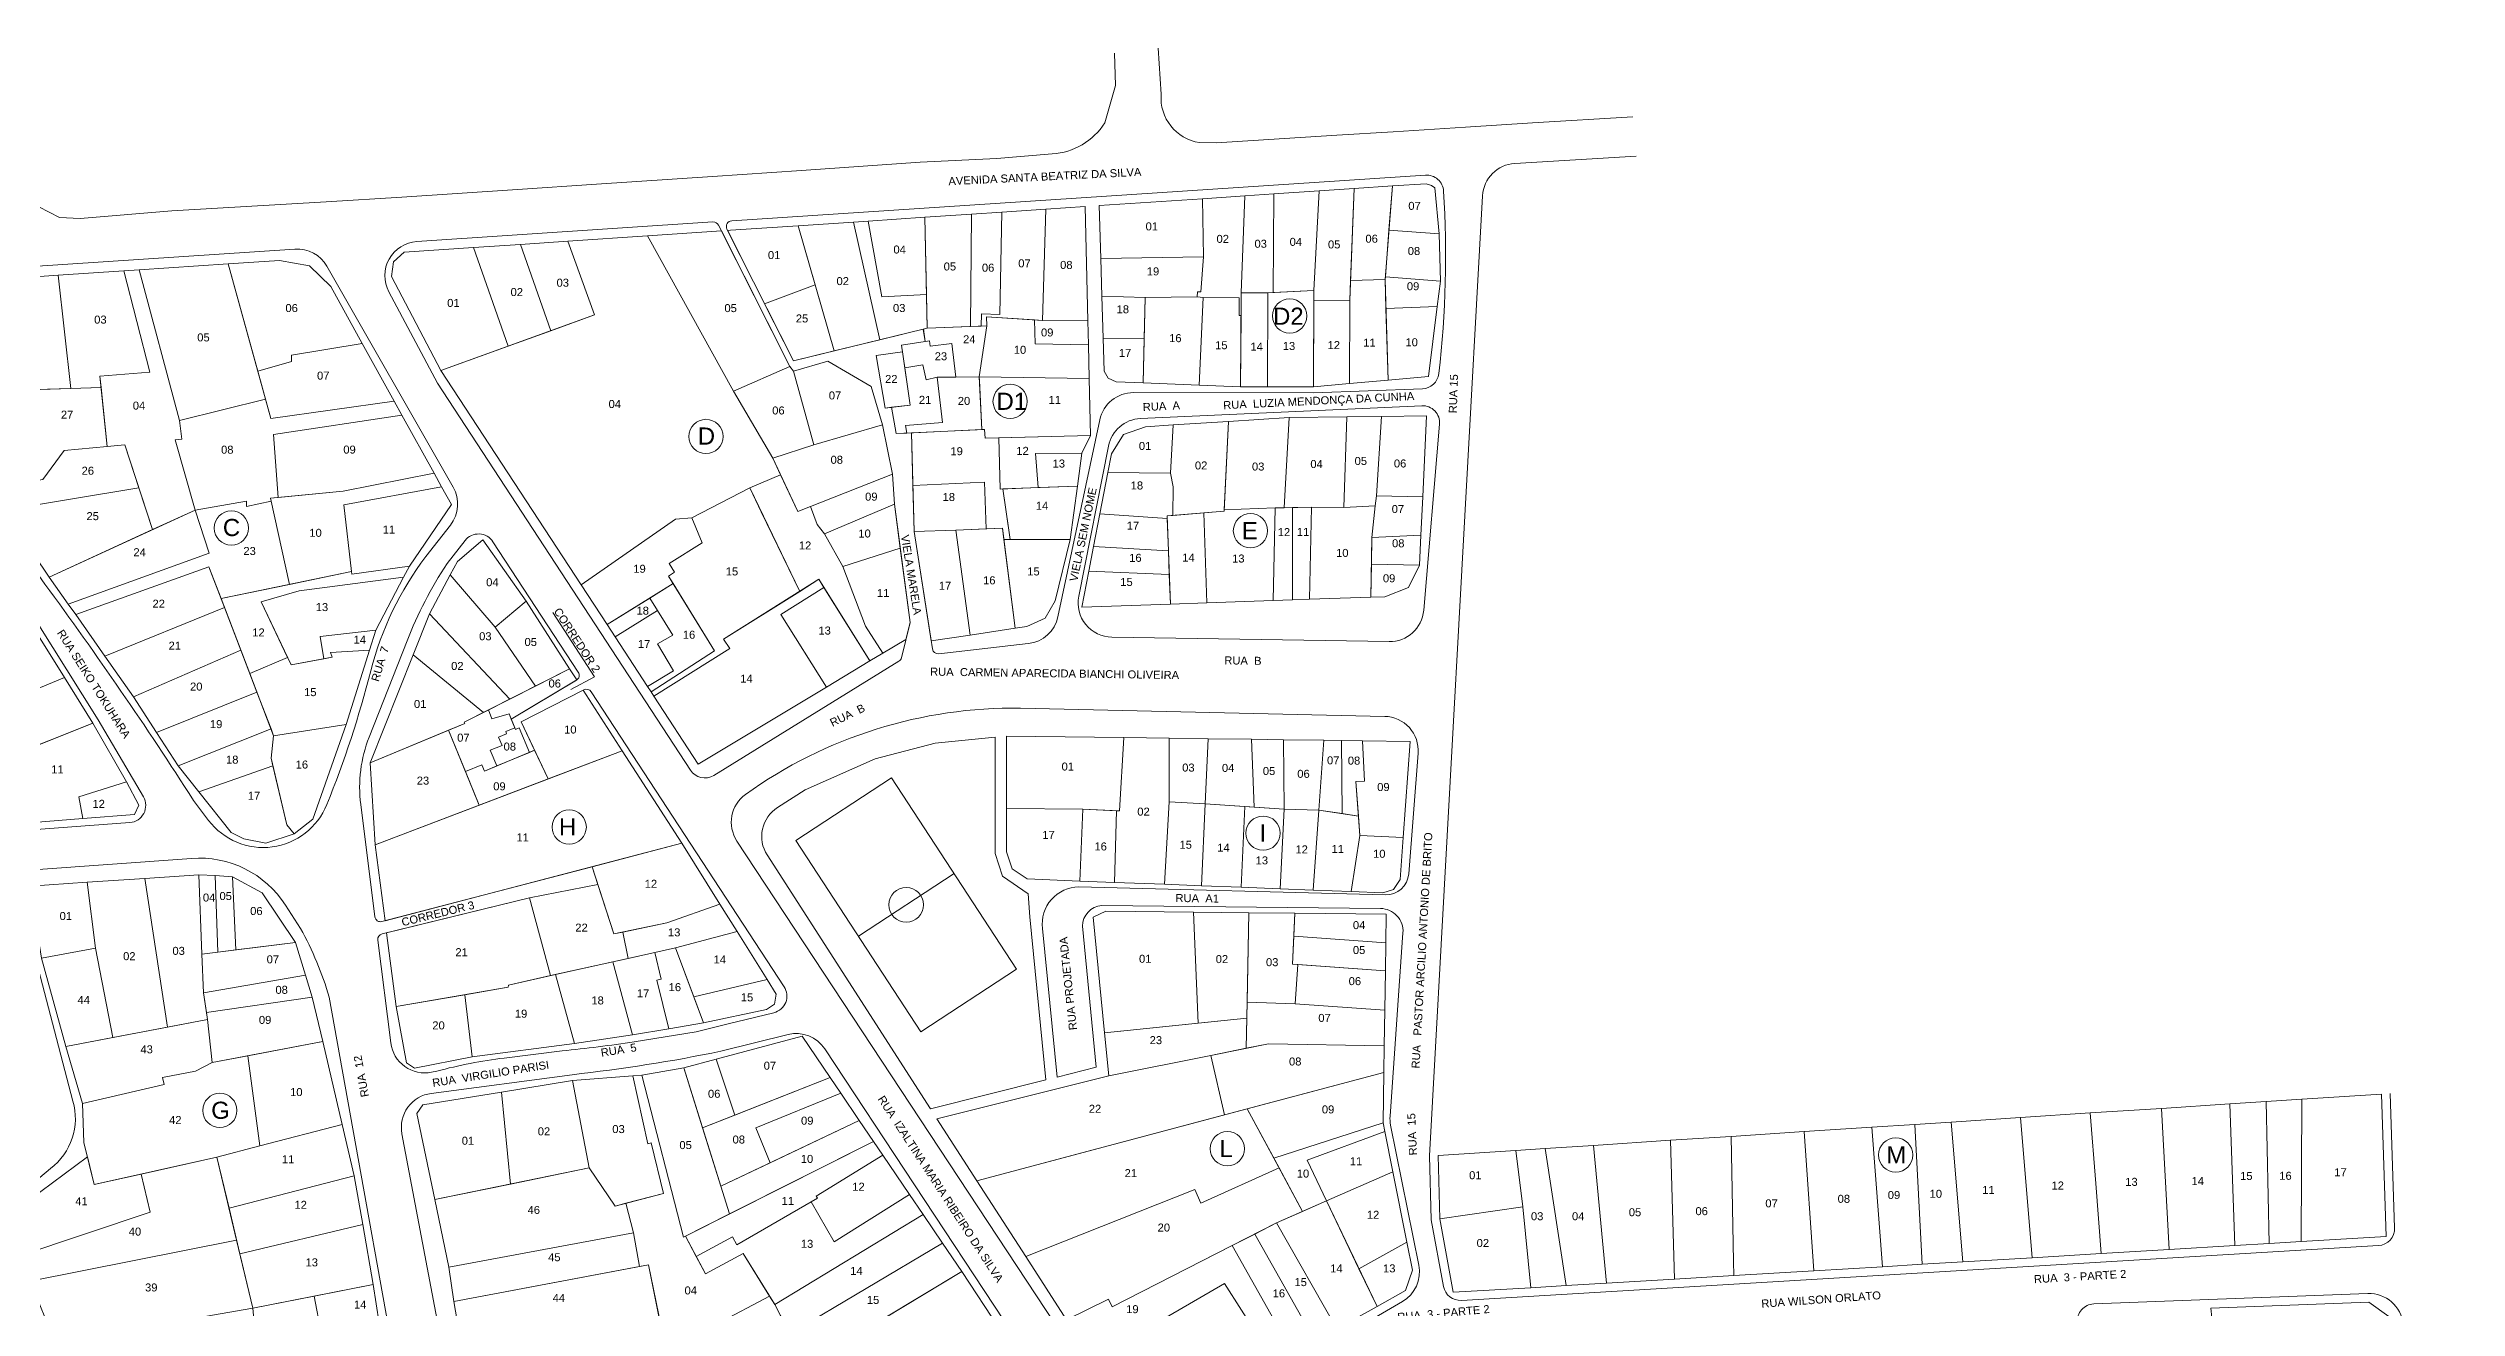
# Model space of a CAD drawing. Header units: inches. Extents: x 1 to 655, y 1 to 567.
# Drawn here: x 227.9 to 649.4, y 346.4 to 566.9 of the extents above; entities that cross this region are included whole.
import ezdxf
from ezdxf.enums import TextEntityAlignment as Align

# ---------------------------------------------------------------- set-up
doc = ezdxf.new("R2010")
doc.units = ezdxf.units.IN
doc.header["$MEASUREMENT"] = 0
for name, color, linetype, lineweight in [('hatch_lote', 1, 'Continuous', 5), ('URB - Lote', 253, 'Continuous', 5), ('URB - Lote - Número', 7, 'Continuous', 0), ('URB - Quadra - Contorno', 7, 'Continuous', 20), ('URB - Quadra - Letra', 7, 'Continuous', 15), ('URB - Rua - Nome', 7, 'Continuous', 0)]:
    doc.layers.add(name, color=color, linetype=linetype, lineweight=lineweight)
doc.styles.get("Standard").update_dxf_attribs({"font": 'arial.ttf'})

# ---------------------------------------------------------------- blocks, each defined once
blk = doc.blocks.new('Quadra-B')
at = {"layer": 'URB - Lote'}
for points in [[(191.01, 520.62), (188.31, 520), (186.6, 505.4), (199.01, 507.78)], [(199.01, 507.78), (186.6, 505.4), (184.34, 493.94), (206.47, 495.8)], [(206.47, 495.8), (184.34, 493.94), (183.24, 488.42), (210.46, 489.39)], [(210.46, 489.39), (191.82, 488.72), (193.78, 479.56), (215.12, 481.91)], [(218.97, 475.73), (217.12, 478.69), (204.64, 477.21), (204.33, 480.08), (197.59, 478.97), (198.85, 471.07)], [(230.81, 456.72), (224.51, 466.83), (211.11, 463.04), (209.02, 458.32), (196.16, 457.96), (197.57, 448.14), (205.45, 448.71), (207.08, 446.88)], [(235.79, 448.71), (230.81, 456.72), (207.08, 446.88), (211.27, 438.95)], [(186.47, 453.65), (172.95, 451.89), (172.68, 443.41), (187.37, 443.74)], [(187.37, 443.74), (172.68, 443.41), (172.51, 437.9), (187.44, 438.52)], [(187.44, 438.52), (181.04, 438.25), (181.8, 426.09), (188.65, 427.34)], [(181.04, 438.25), (172.51, 437.9), (172.13, 426), (172.93, 425.3), (181.8, 426.09)]]:
    blk.add_lwpolyline(points, close=True, dxfattribs=at)
for points in [[(184.7, 488.47), (183.24, 488.42), (181.02, 480.29), (193.68, 480.04), (191.82, 488.72), (184.7, 488.47)], [(178.11, 469.17), (179.26, 473.82), (198.27, 474.75), (198.74, 471.76), (198.5, 471.7), (200.54, 464.01), (200.75, 464.07), (200.98, 463.22), (197.76, 462.35), (197.53, 464.13), (195.06, 463.81), (194.95, 468.18), (189.02, 468.04), (188.93, 468.84), (178.11, 469.17)], [(200.54, 464.01), (205.43, 465.32), (205.24, 466.05), (222.42, 470.19), (218.97, 475.73), (198.85, 471.07), (198.74, 471.76), (198.5, 471.7), (200.54, 464.01)], [(189.4, 465.02), (188.62, 460.77), (198.01, 460.33), (197.53, 464.13), (195.06, 463.81), (194.95, 468.18), (189.02, 468.04), (188.93, 468.84), (178.11, 469.17), (176.77, 465.61), (189.4, 465.02)], [(222.42, 470.19), (224.51, 466.83), (211.11, 463.04), (209.02, 458.32), (196.16, 457.96), (196.73, 453.93), (187.33, 453.67), (188.62, 460.77), (198.01, 460.33), (197.76, 462.35), (200.98, 463.22), (200.75, 464.07), (205.43, 465.32), (205.24, 466.05), (222.42, 470.19)], [(176.77, 465.61), (172.95, 451.89), (186.47, 453.65), (187.33, 453.67), (189.4, 465.02), (176.77, 465.61)], [(191.94, 427.93), (188.65, 427.34), (187.44, 438.52), (187.37, 443.74), (186.47, 453.65), (196.73, 453.93), (197.57, 448.14), (197.08, 448.11), (197.42, 444.97), (190.4, 443.97), (191.94, 427.93)], [(213.27, 435.15), (207.08, 446.88), (205.45, 448.71), (197.08, 448.11), (199.08, 429.24), (215.2, 430.53), (213.81, 435.13), (213.27, 435.15)], [(197.42, 444.97), (190.4, 443.97), (191.94, 427.93), (199.08, 429.24), (197.42, 444.97)], [(221.15, 442.88), (223.22, 431.18), (215.2, 430.53), (213.81, 435.13), (213.27, 435.15), (211.27, 438.95), (221.15, 442.88)], [(233.31, 435.83), (241.67, 438.49), (243.8, 434.38), (243.03, 432.77), (234, 432.04), (233.31, 435.83)]]:
    blk.add_lwpolyline(points, dxfattribs=at)
at = {"layer": 'URB - Lote', "color": 5}
blk.add_lwpolyline([(221.15, 442.88), (235.79, 448.71), (241.67, 438.49), (233.31, 435.83), (234, 432.04), (223.22, 431.18), (221.15, 442.88)], dxfattribs=at)

msp = doc.modelspace()

# ---------------------------------------------------------------- linework, layer by layer
at = {"layer": 'URB - Lote', "ltscale": 0.5}
msp.add_line((369.7, 411.46), (386.44, 422.41), dxfattribs=at)
at = {"layer": 'URB - Lote'}
for points in [[(429.91, 540.56), (411.83, 539.34), (412.1, 530.06), (430.07, 530.36), (429.91, 540.56)], [(437.34, 541.05), (442.42, 541.39), (442.3, 524.13), (441.36, 524.08), (436.71, 524.09), (437.34, 541.05)], [(442.3, 524.13), (449.41, 524.49), (450.34, 541.92), (442.42, 541.39), (442.3, 524.13)], [(449.41, 522.76), (449.41, 524.49), (450.34, 541.92), (456.47, 542.33), (455.68, 522.77), (449.41, 522.76)], [(455.82, 526.26), (456.47, 542.33), (463.14, 542.78), (461.88, 526.41), (455.82, 526.26)], [(462.54, 535.04), (463.14, 542.78), (469.05, 543.18), (469.99, 542.87), (470.54, 542.45), (471.32, 534.41), (462.54, 535.04)], [(347.35, 535.02), (359.17, 535.82), (362.13, 525.5), (353.31, 522.14), (346.84, 534.99), (347.35, 535.02)], [(359.17, 535.82), (368.86, 536.46), (373.46, 515.85), (365.46, 513.9), (359.17, 535.82)], [(381.76, 517.88), (389.31, 518.17), (389.48, 537.85), (381.31, 537.3), (381.76, 517.88)], [(389.48, 537.85), (394.83, 538.2), (394.47, 520.29), (391.22, 520.42), (391.2, 518.25), (389.31, 518.17), (389.48, 537.85)], [(402.52, 538.72), (409.41, 539.18), (409.87, 519.15), (401.93, 519.26), (402.52, 538.72)], [(290.21, 531.19), (302.36, 532.01), (308.44, 514.76), (296.65, 510.49), (288, 526.96), (288.35, 529.53), (290.21, 531.19)], [(321.2, 472.93), (296.65, 510.49), (323.53, 520.21), (318.86, 533.11), (332.81, 534.05), (347.83, 506.84), (354.73, 495.14), (356.09, 492.22), (350.7, 489.94), (340.58, 484.68), (337.7, 484.43), (321.2, 472.93)], [(310.6, 532.56), (318.86, 533.11), (323.53, 520.21), (315.89, 517.45), (310.6, 532.56)], [(332.81, 534.05), (347.83, 506.84), (357.69, 511.19), (345.74, 534.92), (332.81, 534.05)], [(471.54, 526.13), (461.91, 526.87), (462.54, 535.04), (471.32, 534.41), (471.54, 526.13)], [(430.07, 530.36), (429.64, 524.24), (429.05, 524.25), (428.99, 523.4), (419.86, 523.28), (412.3, 523.52), (412.1, 530.06), (430.07, 530.36)], [(462.02, 521.36), (470.98, 521.66), (471.54, 526.13), (461.91, 526.87), (461.88, 526.41), (462.02, 521.36)], [(353.31, 522.14), (358.33, 512.16), (365.46, 513.9), (362.13, 525.5), (353.31, 522.14)], [(419.7, 516.07), (412.52, 516.13), (412.3, 523.52), (419.86, 523.28), (419.7, 516.07)], [(419.86, 523.28), (428.99, 523.4), (430.05, 523.27), (429.36, 507.89), (419.52, 508.3), (419.86, 523.28)], [(430.05, 523.27), (429.36, 507.89), (436.57, 507.59), (436.68, 520.09), (436.32, 520.1), (436.36, 523.22), (430.05, 523.27)], [(436.57, 507.59), (441.29, 507.6), (441.36, 524.08), (436.71, 524.09), (436.57, 507.59)], [(441.29, 507.6), (449.35, 507.61), (449.41, 524.49), (441.36, 524.08), (441.29, 507.6)], [(449.35, 507.61), (455.63, 508.18), (455.68, 522.77), (449.41, 522.76), (449.35, 507.61)], [(455.63, 508.18), (462.39, 508.79), (461.88, 526.41), (455.82, 526.26), (455.68, 522.77), (455.63, 508.18)], [(400.61, 515.16), (409.97, 514.96), (410.11, 509.05), (390.84, 509.37), (392.19, 518.28), (392.13, 519.88), (400.52, 519.35), (400.61, 515.16)], [(409.97, 514.96), (400.61, 515.16), (400.52, 519.35), (401.93, 519.26), (409.87, 519.15), (409.97, 514.96)], [(462.39, 508.79), (469.48, 509.44), (470.98, 521.66), (462.02, 521.36), (462.39, 508.79)], [(377.83, 510.96), (377.28, 514.93), (382.14, 515.67), (382.26, 514.73), (386.04, 515.22), (386.73, 509.33), (383.48, 509.3), (381.57, 508.82), (380.98, 511.45), (377.83, 510.96)], [(382.26, 514.73), (382.14, 515.67), (381.38, 515.56), (381.1, 517.71), (381.76, 517.88), (392.19, 518.28), (390.84, 509.37), (386.73, 509.33), (386.04, 515.22), (382.26, 514.73)], [(419.52, 508.3), (414.79, 508.5), (413.4, 509.16), (412.69, 510.35), (412.52, 516.13)], [(412.52, 516.13), (419.7, 516.07), (419.52, 508.3), (414.79, 508.5), (413.4, 509.16), (412.69, 510.35), (412.52, 516.13)], [(357.69, 511.19), (358.37, 510.39), (361.92, 497.48), (354.73, 495.14), (347.83, 506.84), (357.69, 511.19)], [(361.92, 497.48), (373.9, 500.98), (371.92, 507.66), (364.34, 512.1), (358.37, 510.39), (361.92, 497.48)], [(374.41, 503.91), (372.84, 513.1), (377.44, 513.73), (378.75, 504.38), (374.41, 503.91)], [(376.29, 499.45), (375.5, 504.03), (378.75, 504.38), (377.83, 510.96), (380.98, 511.45), (381.57, 508.82), (383.48, 509.3), (384.42, 501.38), (377.93, 500.83), (378.19, 499.53), (376.29, 499.45)], [(215.81, 492.67), (217.77, 489.74), (227.01, 491.39), (230.73, 496.49), (238.29, 497.18), (237.21, 507.51), (224.75, 507.12), (224.48, 492.67), (215.81, 492.67)], [(383.48, 509.3), (390.84, 509.37)], [(410.11, 509.05), (410.34, 499.11), (391.87, 498.65), (391.77, 500.16), (391.31, 500.14), (390.87, 508.75), (390.84, 509.37), (410.11, 509.05)], [(288.5, 505.09), (289.85, 502.66), (267.37, 499.28), (268.21, 488.26), (266.83, 488.13), (266.96, 487.58), (262.67, 486.65), (262.66, 487.59), (253.67, 486.05), (250.14, 498.33), (251.33, 498.43), (250.95, 501.71), (265.99, 505.47), (266.92, 502.07), (288.5, 505.09)], [(424.81, 500.94), (434.45, 501.56), (433.68, 485.83), (424.74, 485.11), (424.81, 490.1), (424.31, 492.48), (424.81, 500.94)], [(434.45, 501.56), (445.08, 502.25), (444.2, 486.46), (442.63, 486.44), (433.69, 486.1), (434.45, 501.56)], [(455.17, 502.37), (454.62, 486.49), (448.96, 486.56), (444.2, 486.46), (445.08, 502.25), (455.17, 502.37)], [(461.22, 502.45), (469.08, 502.55), (468.44, 488.36), (460.36, 488.52), (461.22, 502.45)], [(373.9, 500.98), (375.69, 492.35), (359.09, 485.77), (354.73, 495.14), (361.92, 497.48), (373.9, 500.98)], [(379.24, 490.36), (378.98, 499.57), (391.77, 500.16), (391.87, 498.65), (394.26, 498.7), (394.49, 489.73), (394.99, 489.75), (395.96, 482.95), (396.26, 480.89), (395.17, 480.88), (394.92, 482.9), (392.07, 482.77), (391.78, 490.95), (379.24, 490.36)], [(408.8, 495.98), (410.34, 499.11), (394.26, 498.7), (394.49, 489.73), (401.17, 489.99), (400.7, 495.97), (408.8, 495.98)], [(413.37, 492.6), (414.01, 495.88), (416.12, 499.3), (419.92, 500.63), (424.81, 500.94), (424.31, 492.48), (413.37, 492.6)], [(408.03, 490.25), (401.17, 489.99), (400.7, 495.97), (408.8, 495.98), (408.03, 490.25)], [(333.91, 453.47), (333.43, 454.21), (344.56, 461.4), (336.48, 474.48), (337.53, 475.15), (336.61, 476.69), (342.37, 480.3), (340.58, 484.68), (350.7, 489.94), (352.72, 485.75), (359.44, 471.81), (346.11, 463.44), (347.24, 461.83), (333.91, 453.47)], [(373.98, 460.97), (371.73, 459.62), (362.8, 473.92), (359.44, 471.81), (350.7, 489.94), (356.09, 492.22), (359.09, 485.77), (361.33, 486.66), (362.48, 483.5), (363.78, 481.91), (366.96, 476.17), (370.98, 465.69), (373.98, 460.97)], [(363.78, 481.91), (362.48, 483.5), (361.33, 486.66), (375.69, 492.35), (376.03, 487.06), (363.78, 481.91)], [(379.48, 482.29), (379.24, 490.36), (391.78, 490.95), (392.07, 482.77), (386.77, 482.54), (379.48, 482.29)], [(406.77, 480.91), (396.26, 480.89), (394.99, 489.75), (408.03, 490.25), (406.77, 480.91)], [(411.97, 485.4), (413.37, 492.6), (424.31, 492.48), (424.81, 490.1), (424.74, 485.11), (423.72, 485.03), (423.74, 484.57), (411.97, 485.4)], [(325.74, 465.98), (321.2, 472.93), (337.7, 484.43), (340.58, 484.68), (342.37, 480.3), (336.61, 476.69), (337.53, 475.15), (336.48, 474.48), (337.29, 473.17), (325.74, 465.98)], [(366.96, 476.17), (363.78, 481.91), (376.03, 487.06), (377.04, 479.4), (366.96, 476.17)], [(430.66, 469.81), (424.3, 469.58), (423.72, 485.03), (430.12, 485.55), (430.66, 469.81)], [(442.27, 470.21), (430.66, 469.81), (430.12, 485.55), (433.68, 485.83), (433.69, 486.1), (442.63, 486.44), (442.27, 470.21)], [(445.69, 470.33), (442.27, 470.21), (442.63, 486.44), (445.64, 486.49), (445.69, 470.33)], [(448.66, 470.43), (445.69, 470.33), (445.64, 486.49), (448.96, 486.56), (448.66, 470.43)], [(448.96, 486.56), (454.62, 486.49), (460.12, 486.78), (459.56, 481.24), (459.39, 470.8), (448.66, 470.43), (448.96, 486.56)], [(468.44, 488.36), (468.14, 481.64), (459.56, 481.24), (460.12, 486.78), (460.36, 488.52), (468.44, 488.36)], [(304, 480.85), (311.58, 470.11), (306.17, 465.53), (298.29, 474.69), (299.55, 477.05), (304, 480.85)], [(386.77, 482.54), (389.28, 464.17), (382.45, 463.16), (379.48, 482.29), (386.77, 482.54)], [(386.77, 482.54), (389.28, 464.17), (397.14, 465.34), (394.92, 482.9), (386.77, 482.54)], [(406.77, 480.91), (404.15, 470.16), (402.37, 467.14), (399.2, 465.64), (397.14, 465.34), (395.17, 480.88), (406.77, 480.91)], [(459.56, 481.24), (459.48, 476.58), (467.9, 476.42), (468.14, 481.64), (459.56, 481.24)], [(291.18, 476.24), (290.14, 474.28), (271.84, 471.89), (265.19, 469.96), (269.84, 460.25), (263.22, 457.44), (258.2, 470.54), (281.01, 475.29), (281.07, 474.8), (291.18, 476.24)], [(377.04, 479.4), (378.75, 466.38), (378.03, 463.41), (373.98, 460.97), (370.98, 465.69), (366.96, 476.17), (377.04, 479.4)], [(410.02, 475.37), (410.86, 479.68), (423.95, 478.93), (424.1, 474.75), (410.02, 475.37)], [(465.93, 472.48), (467.9, 476.42), (459.48, 476.58), (459.39, 470.8), (461.83, 470.88), (465.93, 472.48)], [(290.14, 474.28), (271.84, 471.89), (265.19, 469.96), (270.46, 458.94), (276.18, 460), (275.51, 463.88), (285.27, 464.99), (290.14, 474.28)], [(294.66, 467.88), (298.29, 474.69), (306.17, 465.53), (313.21, 455.21), (308.71, 452.94), (294.66, 467.88)], [(333.43, 454.21), (344.56, 461.4), (337.29, 473.17), (333.2, 470.62), (337.23, 464.17), (334.58, 462.61), (337.37, 457.88), (332.83, 455.13), (333.43, 454.21)], [(341.7, 441.55), (333.91, 453.47), (347.24, 461.83), (346.11, 463.44), (362.8, 473.92), (363.68, 472.51), (356.15, 467.76), (364.13, 455.05), (341.7, 441.55)], [(371.73, 459.62), (364.13, 455.05), (356.15, 467.76), (363.68, 472.51), (371.73, 459.62)], [(408.79, 469.05), (410.02, 475.37), (424.1, 474.75), (424.3, 469.58), (408.79, 469.05)], [(304.11, 450.62), (291.79, 460.67), (294.66, 467.88), (308.71, 452.94), (304.11, 450.62)], [(311.58, 470.11), (319.19, 458.26), (313.21, 455.21), (306.17, 465.53), (311.58, 470.11)], [(327.13, 463.85), (325.74, 465.98), (333.2, 470.62), (334.54, 468.47), (327.13, 463.85)], [(332.83, 455.13), (327.13, 463.85), (334.54, 468.47), (337.23, 464.17), (334.58, 462.61), (337.37, 457.88), (332.83, 455.13)], [(300.73, 448.92), (304.11, 450.62), (291.79, 460.67), (284.28, 441.81), (300.84, 448.7), (300.73, 448.92)], [(319.19, 458.26), (320.44, 456.3), (308.96, 449.46), (308.58, 450.39), (305.57, 449.48), (305, 451.08), (319.19, 458.26)], [(305, 451.08), (305.57, 449.48), (308.58, 450.39), (309.6, 447.94), (308, 447.28), (308.16, 446.88), (306.75, 446.29), (307.36, 444.84), (305.29, 443.98), (306.43, 441.24), (304.3, 440.35), (303.85, 441.46), (300.94, 440.27), (297.99, 447.51), (300.84, 448.7), (300.73, 448.92), (305, 451.08)], [(300.73, 448.92), (305, 451.08)], [(328.4, 443.91), (321.58, 454.53), (310.71, 448.95), (315.41, 438.97), (328.4, 443.91)], [(285.15, 427.45), (284.28, 441.81), (297.99, 447.51), (303.35, 434.38), (285.15, 427.45)], [(300.73, 448.92), (300.84, 448.7)], [(309.6, 447.94), (309.72, 447.65), (310.36, 447.92), (312.15, 443.62), (306.43, 441.24), (305.29, 443.98), (307.36, 444.84), (306.75, 446.29), (308.16, 446.88), (308, 447.28), (309.6, 447.94)], [(338.8, 427.7), (328.4, 443.91), (285.15, 427.45), (286.89, 414.14), (338.8, 427.7)], [(303.35, 434.38), (315.41, 438.97), (313.05, 443.99), (304.3, 440.35), (303.85, 441.46), (300.94, 440.27), (303.35, 434.38)], [(395.63, 446.47), (416.14, 446.2), (415.42, 433.37), (408.96, 433.67), (395.63, 433.79), (395.63, 446.47)], [(416.14, 446.2), (424.07, 446.1), (424.06, 434.97), (423.28, 420.52), (414.53, 420.86), (414.87, 433.39), (415.42, 433.37), (416.14, 446.2)], [(457.89, 445.66), (466.27, 445.55), (465.04, 428.71), (457.47, 429.06), (456.76, 438.5), (458.26, 438.57), (457.89, 445.66)], [(254.31, 436.7), (259.97, 429.6), (262.19, 428.5), (266.06, 427.71), (271, 429.38), (269.72, 430.96), (267.27, 441.24), (254.31, 436.7)], [(303.3, 434.49), (300.94, 440.27)], [(437.34, 434.14), (430.38, 434.62), (429.76, 420.27), (436.67, 420), (437.34, 434.14)], [(443.49, 419.74), (436.67, 420), (437.34, 434.14), (444.22, 433.66), (443.49, 419.74)], [(408.47, 421.1), (399.22, 421.46), (396.6, 423.21), (395.63, 426.22), (395.63, 433.79), (408.96, 433.67), (408.47, 421.1)], [(414.53, 420.86), (408.47, 421.1), (408.96, 433.67), (414.87, 433.39), (414.53, 420.86)], [(449.27, 419.51), (443.49, 419.74), (444.22, 433.66), (450.27, 433.51), (449.27, 419.51)], [(455.95, 419.25), (449.27, 419.51), (450.27, 433.51), (457.21, 432.48), (457.47, 429.06), (455.95, 419.25)], [(323.13, 423.6), (338.8, 427.7), (345.47, 417.04), (336.2, 413.77), (326.91, 411.84), (323.13, 423.6), (323.13, 423.6)], [(455.95, 419.25), (461.44, 419.04), (463.32, 419.59), (464.5, 421.34), (465.04, 428.71), (457.47, 429.06), (455.95, 419.25)], [(234.78, 420.87), (244.85, 421.56), (248.85, 395.53), (239.26, 393.71), (236.22, 409.32), (234.78, 420.87)], [(254.28, 422.21), (244.85, 421.56), (248.85, 395.53), (255.81, 396.85), (255.14, 401.51), (254.82, 408.28), (254.28, 422.21)], [(254.28, 422.21), (257.19, 422.04), (257.64, 408.64), (254.82, 408.28), (254.28, 422.21)], [(257.64, 408.64), (260.78, 409.03), (260.22, 421.85), (257.19, 422.04), (257.64, 408.64)], [(260.22, 421.85), (265.4, 419.05), (271.24, 410.33), (260.78, 409.03), (260.22, 421.85)], [(226.76, 407.58), (224.81, 420.18), (234.78, 420.87), (236.22, 409.32), (226.76, 407.58)], [(312.16, 418.17), (287.16, 412.05), (288.85, 399.13), (308.46, 402.51), (308.49, 402.89), (315.83, 404.53), (312.16, 418.17)], [(324.12, 420.51), (326.91, 411.84), (328.49, 412.17), (329.45, 407.56), (315.83, 404.53), (312.16, 418.17), (324.12, 420.51)], [(345.47, 417.04), (348.48, 412.25), (337.73, 409.4), (329.45, 407.56), (328.49, 412.17), (336.2, 413.77), (345.47, 417.04)], [(412.76, 394.52), (410.77, 414.79), (413.01, 415.81), (428.34, 415.64), (429.17, 396.21), (412.76, 394.52)], [(428.34, 415.64), (438.01, 415.54), (437.66, 397.08), (429.17, 396.21), (428.34, 415.64)], [(438.01, 415.54), (446.05, 415.46), (445.67, 406.57), (446.6, 406.5), (446.15, 399.6), (437.71, 399.86), (438.01, 415.54)], [(446.05, 415.46), (462.07, 415.28), (461.99, 410.28), (445.88, 411.46), (446.05, 415.46)], [(231.02, 392.14), (226.76, 407.58), (236.22, 409.32), (239.26, 393.71), (231.02, 392.14)], [(271.24, 410.33), (272.98, 404.64), (255.14, 401.51), (254.82, 408.28), (271.24, 410.33)], [(328.49, 412.17), (326.91, 411.84)], [(336.56, 395.24), (342.63, 396.25), (337.73, 409.4), (334.07, 408.59), (335.21, 403.93), (334.46, 403.74), (336.56, 395.24)], [(353.73, 403.84), (340.93, 400.8), (337.73, 409.4), (348.48, 412.25), (353.73, 403.84)], [(461.99, 410.28), (461.92, 405.35), (445.67, 406.57), (445.88, 411.46), (461.99, 410.28)], [(272.98, 404.64), (274.16, 400.77), (255.64, 398.07), (255.14, 401.51), (272.98, 404.64)], [(320.01, 392.65), (302.11, 390.31), (300.85, 401.2), (308.46, 402.51), (308.49, 402.89), (316.71, 404.72), (320.01, 392.65)], [(316.71, 404.72), (320.01, 392.65), (330.21, 394.18), (326.74, 406.96), (316.71, 404.72)], [(334.07, 408.59), (326.74, 406.96), (330.21, 394.18), (336.56, 395.24), (334.46, 403.74), (335.21, 403.93), (334.07, 408.59)], [(446.6, 406.5), (461.92, 405.35), (461.82, 398.51), (446.15, 399.6), (446.6, 406.5)], [(274.16, 400.77), (275.98, 392.98), (256.65, 389.3), (255.81, 396.85), (255.64, 398.07), (274.16, 400.77)], [(302.11, 390.31), (292.03, 388.36), (290.66, 389.26), (288.85, 399.13), (300.85, 401.2), (302.11, 390.31)], [(340.93, 400.8), (342.63, 396.25), (353.66, 398.58), (355.05, 399.55), (355.34, 401.28), (353.73, 403.84), (340.93, 400.8)], [(233.97, 382.13), (231.02, 392.14), (255.81, 396.85), (256.65, 389.3), (253.74, 387.82), (247.94, 386.72), (248.24, 385.5), (233.97, 382.13)], [(413.5, 386.98), (412.76, 394.52), (437.66, 397.08), (437.56, 391.81), (431.37, 390.54), (413.5, 386.98)], [(344.81, 389.91), (348.08, 380.13), (364.76, 386.71), (359.85, 393.95), (344.81, 389.91)], [(461.73, 392.25), (461.66, 387.6), (433.75, 380.16), (431.37, 390.54), (441.48, 392.62), (461.73, 392.25)], [(262.91, 390.49), (264.99, 374.76), (257.48, 372.76), (236, 367.96), (234.21, 375.34), (233.97, 382.13), (248.24, 385.5), (247.94, 386.72), (253.74, 387.82), (256.65, 389.3), (262.91, 390.49)], [(331.84, 387.1), (339.16, 388.39), (347.13, 362.81), (339.1, 358.76), (331.84, 387.1)], [(339.16, 388.39), (344.81, 389.91), (348.08, 380.13), (342.43, 377.9), (339.16, 388.39)], [(433.75, 380.16), (390.46, 368.6), (383.46, 379.47), (413.5, 386.98), (431.37, 390.54), (433.75, 380.16)], [(292.47, 380.38), (295.6, 365.32), (308.83, 368.03), (307.29, 384.16), (293.48, 381.94), (292.47, 380.38)], [(307.29, 384.16), (319.66, 386.16), (322.61, 370.87), (308.83, 368.03), (307.29, 384.16)], [(327.15, 364.18), (322.61, 370.87), (319.66, 386.16), (330.27, 386.98), (332.84, 375.08), (333.48, 375.25), (335.6, 366.4), (327.15, 364.18)], [(330.27, 386.98), (331.84, 387.1), (339.1, 358.76), (339.43, 358.93), (342.95, 352.33), (349.52, 355.87), (354.16, 348.44), (336.06, 338.84), (332.97, 353.9), (331.43, 353.61), (330.35, 359.51), (329, 364.67), (335.6, 366.4), (333.48, 375.25), (332.84, 375.08), (330.27, 386.98)], [(366.64, 383.94), (351.78, 377.86), (354.27, 371.77), (345.63, 367.65), (342.43, 377.9), (364.76, 386.71), (366.64, 383.94)], [(351.78, 377.86), (366.64, 383.94), (369.85, 379.2), (354.27, 371.77), (351.78, 377.86)], [(461.66, 387.6), (461.53, 378.78), (442.39, 372.6), (437.74, 381.22), (461.66, 387.6)], [(437.74, 381.22), (443.32, 370.89), (429.65, 364.69), (428.55, 367.1), (398.98, 355.35), (390.46, 368.6), (437.74, 381.22)], [(279.38, 378.48), (281.49, 369.47), (259.59, 363.85), (257.48, 372.76), (264.99, 374.76), (279.38, 378.48)], [(372.34, 375.52), (339.43, 358.93), (341.32, 355.37), (347.71, 358.78), (348.46, 357.38), (362.54, 365.59), (362.35, 365.91), (373.98, 373.1), (372.34, 375.52)], [(369.85, 379.2), (372.34, 375.52), (347.13, 362.81), (345.63, 367.65), (369.85, 379.2)], [(461.83, 377.26), (463.22, 370.2), (451.6, 365.08), (448.24, 372.25), (461.83, 377.26)], [(223, 355.48), (220.53, 362.18), (234.83, 372.79), (236, 367.96), (244.24, 369.8), (245.82, 363.11), (223, 355.48)], [(260.92, 358.21), (257.48, 372.76), (244.24, 369.8), (245.82, 363.11), (223, 355.48), (224.81, 351.02), (260.92, 358.21)], [(295.6, 365.32), (322.61, 370.87), (327.15, 364.18), (329, 364.67), (330.35, 359.51), (298.06, 353.47), (295.6, 365.32)], [(373.98, 373.1), (378.66, 366.2), (365.49, 357.95), (361.43, 364.94), (362.54, 365.59), (362.35, 365.91), (373.98, 373.1)], [(406.12, 344.26), (398.98, 355.35), (428.55, 367.1), (429.65, 364.69), (443.32, 370.89), (447.44, 363.25), (442.88, 361.24), (414.12, 346.53), (413.44, 347.89), (406.12, 344.26)], [(281.49, 369.47), (282.98, 360.96), (261.49, 355.8), (259.59, 363.85), (281.49, 369.47)], [(342.95, 352.33), (341.32, 355.37), (347.71, 358.78), (348.46, 357.38), (361.43, 364.94), (365.49, 357.95), (378.66, 366.2)], [(381.03, 362.69), (378.66, 366.2), (365.49, 357.95), (361.43, 364.94), (348.46, 357.38), (347.71, 358.78), (341.32, 355.37), (342.95, 352.33), (349.52, 355.87), (355.08, 346.96), (381.03, 362.69)], [(381.03, 362.69), (384.41, 357.71), (357.73, 341.83), (355.08, 346.96), (381.03, 362.69)], [(460.45, 346.62), (453.44, 342.67), (442.88, 361.24), (451.6, 365.08), (460.45, 346.62)], [(282.98, 360.96), (284.82, 350.45), (263.73, 346.3), (261.49, 355.8), (282.98, 360.96)], [(330.35, 359.51), (331.43, 353.61), (298.92, 347.48), (298.06, 353.47), (330.35, 359.51)], [(339.43, 358.93), (342.95, 352.33)], [(435.13, 357.27), (445.76, 338.34), (449.64, 340.53), (439.05, 359.28), (435.13, 357.27)], [(263.73, 346.3), (229.19, 340.28), (224.81, 351.02), (260.92, 358.21), (263.73, 346.3)], [(349.52, 355.87), (342.95, 352.33)], [(355.08, 346.96), (349.52, 355.87)], [(384.41, 357.71), (387.79, 352.72), (360.58, 336.31), (357.73, 341.83), (384.41, 357.71)], [(435.13, 357.27), (445.76, 338.34), (442.7, 336.61), (433.75, 350.63), (410.67, 337.2), (406.12, 344.26), (413.44, 347.89), (414.12, 346.53), (435.13, 357.27)], [(465.66, 357.88), (466.63, 352.96), (465.45, 349.43), (460.45, 346.62), (457.29, 353.21), (465.66, 357.88)], [(284.82, 350.45), (285.87, 343.67), (275.74, 341.98), (274.48, 348.42), (284.82, 350.45)], [(300.11, 340.69), (298.92, 347.48), (332.97, 353.9), (334.88, 344.59), (300.11, 340.69)], [(336.06, 338.84), (332.97, 353.9)], [(387.79, 352.72), (367.5, 340.48), (372.23, 331.27), (394.4, 342.71), (387.79, 352.72)], [(285.87, 343.67), (287.04, 336.15), (265.08, 332.6), (264.42, 339.31), (263.73, 346.3), (274.48, 348.42), (275.74, 341.98), (285.87, 343.67)], [(336.06, 338.84), (354.16, 348.44), (355.08, 346.96), (361.8, 333.97), (339.07, 328), (336.06, 338.84)]]:
    msp.add_lwpolyline(points, dxfattribs=at)
at = {"layer": 'URB - Lote', "color": 5}
for points in [[(437.34, 541.05), (429.91, 540.56), (430.07, 530.36), (429.64, 524.24), (429.05, 524.25), (428.99, 523.4), (430.05, 523.27), (436.36, 523.22), (436.32, 520.1), (436.68, 520.09), (436.71, 524.09), (437.34, 541.05)], [(310.6, 532.56), (315.89, 517.45), (308.44, 514.76), (302.36, 532.01), (310.6, 532.56)], [(455.17, 502.37), (461.22, 502.45), (460.36, 488.52), (460.12, 486.78), (454.62, 486.49), (455.17, 502.37)]]:
    msp.add_lwpolyline(points, dxfattribs=at)
at = {"layer": 'URB - Lote'}
for points in [[(371.4, 536.63), (373.79, 523.39), (381.63, 523.76), (381.76, 517.88), (373.46, 515.85), (368.86, 536.46)], [(381.63, 523.76), (381.31, 537.3), (371.4, 536.63), (373.79, 523.39)], [(391.2, 518.25), (391.22, 520.42), (394.47, 520.29), (394.83, 538.2), (402.52, 538.72), (401.93, 519.26), (392.13, 519.88), (392.19, 518.28)], [(229.69, 527.14), (217.42, 526.32), (217.49, 506.89), (231.9, 507.34)], [(241.2, 527.91), (229.69, 527.14), (231.9, 507.34), (237.21, 507.51), (237.01, 509.46), (245.73, 510.2)], [(243.86, 528.09), (241.2, 527.91), (245.73, 510.2), (237.01, 509.46), (238.29, 497.18), (241.37, 497.46), (246.23, 482.63), (253.67, 486.05), (250.14, 498.33), (251.33, 498.43), (250.95, 501.71)], [(259.47, 529.13), (243.86, 528.09), (250.95, 501.71), (265.99, 505.47)], [(277.41, 525.16), (273.7, 528.82), (268.42, 529.73), (259.47, 529.13), (264.63, 510.39), (270.55, 512.04), (270.54, 513.14), (282.91, 515.21)], [(282.91, 515.21), (270.54, 513.14), (270.55, 512.04), (264.63, 510.39), (266.92, 502.07), (288.5, 505.09)], [(383.48, 509.3), (390.84, 509.37), (391.31, 500.14), (378.19, 499.53), (377.93, 500.83), (384.42, 501.38)], [(289.85, 502.66), (267.37, 499.28), (268.21, 488.26), (279.59, 489.35), (295.47, 492.49)], [(243.83, 489.95), (241.37, 497.46), (238.29, 497.18), (230.73, 496.49), (227.01, 491.39), (217.77, 489.74), (220.25, 486.05)], [(243.83, 489.95), (220.25, 486.05), (228.13, 474.32), (246.23, 482.63)], [(279.69, 486.96), (296.78, 490.12), (295.47, 492.49), (279.59, 489.35), (266.83, 488.13), (270.2, 473.04), (281.01, 475.29)], [(298.49, 487.03), (296.78, 490.12), (279.69, 486.96), (281.01, 475.29), (281.07, 474.8), (291.18, 476.24)], [(256.11, 478.48), (253.67, 486.05), (228.13, 474.32), (231.47, 469.57)], [(266.96, 487.58), (262.67, 486.65), (262.66, 487.59), (253.67, 486.05), (256.11, 478.48), (231.47, 469.57), (232.76, 467.74), (256.07, 476.08), (258.2, 470.54), (270.2, 473.04)], [(423.95, 478.93), (423.74, 484.57), (411.97, 485.4), (410.86, 479.68)], [(258.79, 469), (256.07, 476.08), (232.76, 467.74), (237.86, 460.48)], [(261.66, 461.5), (258.79, 469), (237.86, 460.48), (242.86, 453.37)], [(285.27, 464.99), (275.51, 463.88), (276.18, 460), (277.64, 460.28), (277.36, 461.13), (284.18, 461.51)], [(264.48, 454.15), (261.66, 461.5), (242.86, 453.37), (246.9, 447.11)], [(284.18, 461.51), (277.36, 461.13), (277.64, 460.28), (270.46, 458.94), (269.84, 460.25), (263.22, 457.44), (267.4, 446.54), (280.11, 448.53)], [(266.94, 447.75), (264.48, 454.15), (246.9, 447.11), (250.67, 441.27)], [(267.27, 441.24), (266.94, 442.63), (267.4, 446.54), (266.94, 447.75), (250.67, 441.27), (254.31, 436.7)], [(280.11, 448.53), (267.4, 446.54), (266.94, 442.63), (269.72, 430.96), (271, 429.38), (274.27, 431.91)], [(430.38, 434.62), (430.89, 446.01), (438.47, 445.91), (438.97, 434.03)], [(438.97, 434.03), (438.47, 445.91), (444.1, 445.84), (444.22, 433.66)], [(450.27, 433.51), (444.22, 433.66), (444.1, 445.84), (451.16, 445.75)], [(454.34, 432.91), (457.21, 432.48), (456.76, 438.5), (458.26, 438.57), (457.89, 445.66), (454.25, 445.7)], [(430.38, 434.62), (429.76, 420.27), (423.28, 420.52), (424.06, 434.97)], [(461.82, 398.51), (461.73, 392.25), (441.48, 392.62), (437.56, 391.81), (437.71, 399.86), (446.15, 399.6)], [(275.98, 392.98), (279.38, 378.48), (264.99, 374.76), (262.91, 390.49)], [(636.22, 383.81), (622.28, 382.9), (622.16, 357.97), (637.04, 358.86)], [(573.02, 379.69), (560.92, 378.9), (562.93, 354.42), (575.05, 355.15)], [(585.24, 380.49), (573.02, 379.69), (575.05, 355.15), (587.16, 355.87), (586.2, 368.15)], [(597.68, 381.3), (585.24, 380.49), (586.2, 368.15), (587.16, 355.87), (599.02, 356.58)], [(609.67, 382.08), (597.68, 381.3), (599.02, 356.58), (610.54, 357.27)], [(616.01, 382.49), (609.67, 382.08), (610.54, 357.27), (616.56, 357.63)], [(622.28, 382.9), (616.01, 382.49), (616.56, 357.63), (622.16, 357.97)], [(451.6, 365.08), (448.24, 372.25), (461.83, 377.26), (461.53, 378.78), (442.39, 372.6), (447.44, 363.25)], [(511.82, 375.7), (498.31, 374.82), (500.58, 350.69), (512.49, 351.41)], [(522.44, 376.39), (511.82, 375.7), (512.49, 351.41), (522.89, 352.03), (522.83, 354.47)], [(535.16, 377.22), (522.44, 376.39), (522.83, 354.47), (522.89, 352.03), (536.86, 352.86)], [(547.05, 378), (535.16, 377.22), (536.86, 352.86), (548.9, 353.58)], [(554.54, 378.48), (547.05, 378), (548.9, 353.58), (555.86, 354)], [(560.92, 378.9), (554.54, 378.48), (555.86, 354), (562.93, 354.42)], [(484.76, 373.94), (471.16, 373.05), (471.16, 373.05), (471.44, 361.94), (485.96, 364.06)], [(489.85, 374.27), (484.76, 373.94), (485.96, 364.06), (487.35, 349.9), (493.53, 350.27)], [(498.31, 374.82), (489.85, 374.27), (493.53, 350.27), (500.58, 350.69), (500.58, 350.69)], [(451.6, 365.08), (457.29, 353.21), (465.66, 357.88), (463.22, 370.2)], [(473.8, 349.09), (471.44, 361.94), (485.96, 364.06), (487.35, 349.9)], [(449.64, 340.53), (439.05, 359.28), (442.88, 361.24), (453.44, 342.67)], [(442.7, 336.61), (439.53, 334.83), (435.29, 342.17), (415.38, 329.87), (410.67, 337.2), (433.75, 350.63)], [(634, 347.38), (606.35, 346.33), (607.03, 339.78), (638.75, 340.74), (637.51, 344.87)]]:
    msp.add_lwpolyline(points, close=True, dxfattribs=at)
msp.add_lwpolyline([(353.74, 425.66, -0.414821), (355.55, 433.96), (360.41, 437.07), (372.65, 442.47), (383.14, 445.21), (393.63, 446.27), (393.63, 425.91), (394.91, 421.94), (399.44, 418.85), (399.71, 414.81), (402.51, 386.29), (382.32, 381.24)], format="xyb", close=True, dxfattribs=at)
at = {"layer": 'URB - Lote', "color": 5}
for points in [[(430.38, 434.62), (430.89, 446.01), (424.07, 446.1), (424.06, 434.97)], [(450.27, 433.51), (454.34, 432.91), (454.25, 445.7), (451.16, 445.75)]]:
    msp.add_lwpolyline(points, close=True, dxfattribs=at)
at = {"layer": 'URB - Lote', "ltscale": 0.5}
msp.add_lwpolyline([(397.39, 405.67), (375.5, 439.15), (358.76, 428.2), (380.65, 394.72)], close=True, dxfattribs=at)
msp.add_circle((378.07, 416.93), 3.04, dxfattribs=at)
at = {"layer": 'URB - Quadra - Contorno'}
msp.add_line((472.15, 541.13), (472.15, 541.13), dxfattribs=at)
at = {"layer": 'URB - Quadra - Contorno', "flags": 128}
for points in [[(414.49, 566.03), (414.7, 560.4)], [(422.69, 558.83), (422.16, 566.92)], [(412.82, 553.82), (414.7, 560.4)], [(221.26, 554.23), (221.96, 547.79), (222.87, 543.37), (226.31, 539.15), (229.95, 537.27), (233.56, 537.11), (249.58, 538.44), (276.58, 539.98)], [(505.19, 554.87), (487.64, 553.84), (475.92, 553.09), (463.3, 552.28), (453.4, 551.65), (432.39, 550.31), (429.39, 550.38)], [(403.62, 548.39), (393.92, 547.57), (380.51, 546.96), (359.76, 545.52), (344.2, 544.45), (323.91, 543.11), (310.08, 542.17), (289.84, 540.85), (276.58, 539.98)]]:
    msp.add_lwpolyline(points, dxfattribs=at)
at = {"layer": 'URB - Quadra - Contorno'}
for points in [[(505.77, 548.02), (484.54, 546.74, 0.380893), (478.91, 541.08), (469.66, 373.01), (469.95, 361.78), (472.09, 350.13, 0.378949), (475.22, 347.67), (635.67, 357.27, 0.406315), (638.49, 360.37), (637.72, 383.91)], [(195.43, 522.33, 0.011247), (227.36, 473.09, -0.016338), (253.38, 435.2), (256.01, 431.72, 0.582476), (276.7, 434.47, 0.033296), (284.4, 457.9, -0.098769), (294, 477.9), (298.32, 483.39, 0.305808), (298.82, 490.08), (276.73, 528.72, 0.286776), (271.13, 531.73), (197.78, 526.9, 0.565246), (195.43, 522.33)], [(285.11, 414.84), (282.63, 434.52, -0.125738), (284.11, 446.31), (290.74, 463.14, -0.051253), (297.73, 476.67), (300.89, 480.71, -0.513707), (305.76, 480.5), (320.7, 457.66, -0.426644), (320.37, 456.26), (308.96, 449.46), (309.72, 447.65), (310.36, 447.92), (312.15, 443.62), (313.05, 443.99), (310.71, 448.95), (321.65, 454.57, -0.383871), (322.95, 454.23), (356.71, 402.6, -0.518206), (354.91, 398.04), (346.91, 396.1), (341.31, 394.68), (330.48, 392.95, -0.012502), (317.9, 391.36), (307.74, 390.1, 0.03485), (295.94, 387.81), (295.04, 387.63, -0.43674), (287.89, 392.76), (285.62, 410.76, -0.380914), (286.38, 411.85), (312.16, 418.17), (324.12, 420.51), (323.13, 423.6), (286.35, 414, -0.452928), (285.11, 414.84, 0.452928)]]:
    msp.add_lwpolyline(points, format="xyb", dxfattribs=at)
for points in [[(472.1, 541.88, 0.414987), (468.91, 544.68), (347.54, 536.69, 0.537053), (346.71, 535.25), (358.33, 512.16), (381.05, 517.7), (381.38, 515.56), (377.28, 514.93), (377.44, 513.73), (372.84, 513.1), (374.41, 503.91), (375.5, 504.03), (376.29, 499.45), (378.98, 499.57), (379.48, 482.29), (382.67, 461.73, 0.402299), (383.77, 460.89), (399.44, 462.67, 0.32277), (404.63, 467.38), (411.94, 501.85, -0.354908), (417.82, 506.61), (449.4, 506.54), (468.38, 507.28, 0.369331), (471.25, 509.93, 0.044933)], [(345.23, 535.93), (357.69, 511.19), (358.37, 510.39), (364.34, 512.1), (371.92, 507.66), (373.9, 500.98), (375.69, 492.35), (376.03, 487.06), (378.75, 466.38), (377.26, 460.2, -0.197644), (376.81, 459.59), (344.4, 439.59, -0.40671), (340.31, 440.5), (296.08, 508.25), (287.56, 524.26, -0.544333), (292.46, 533.07), (344.27, 536.48, -0.301131)], [(244.6, 435.85), (236.67, 449.29), (191.21, 521.84, 0.70374), (187.53, 521.04), (186.11, 510.07, -0.053786), (179.87, 481.69, 0.05054), (172.15, 455.28, 0.050038), (171.31, 426.13, 0.441998), (174.79, 423.39), (192.3, 426.3, -0.027819), (213.35, 429.19), (242.24, 431.33, 0.555954)], [(468.27, 504.31), (419.07, 502.07, 0.345408), (413.45, 497.24), (408.26, 470.94, 0.467712), (414.05, 463.78), (462.55, 463.01, 0.394104), (468.62, 468.5), (471.4, 501.06, 0.452967)], [(462.73, 379.95), (464.99, 412.01, 0.431825), (461.05, 416.29), (412.3, 416.82, 0.391087), (408.91, 413.19), (411.34, 388.5), (404.47, 386.78), (401.92, 412.81, -0.448019), (408.28, 420.07), (461.9, 418.66, 0.399199), (465.99, 422.35), (467.64, 443.46, 0.430437), (461.8, 449.92), (398.1, 451.37, 0.160341), (349.97, 436.27, 0.402638), (348.46, 428.1), (416, 325.52, 0.398436), (424.03, 323.63), (464.89, 347.47, 0.320504), (467.75, 353.83), (462.83, 378.35, -0.067202)], [(222.66, 348.53, 0.042875), (234.82, 326.33), (245.43, 310.38, -0.054705), (276.75, 256.07), (303.23, 195.5, 0.674817), (307.01, 196.76), (299.27, 267.59, 0.010364), (292.57, 314.75), (277.12, 400.74, 0.056532), (272.1, 412.81), (269.48, 416.88, 0.275582), (253, 425.05), (225.38, 423.04, 0.468746), (222.7, 419.29), (232.26, 382.58, -0.313211), (228.36, 370.77), (219.33, 363.18, 0.316903), (218.45, 359.84)], [(363.86, 391.7, 0.318231), (357.4, 394.22), (345.67, 391.3, -0.022786), (319.63, 387.19), (294.96, 383.92, 0.430452), (289.85, 376.86), (300.22, 322.01, -0.021325), (303.22, 298.55), (305.61, 271.83, 0.454517), (312.92, 266.51), (328.57, 270.09, 0.065828), (346.59, 277.48), (376.17, 294.47, 0.399924), (376.96, 297.12), (359.07, 332.13), (361.81, 333.12), (378.77, 299.23, 0.441865), (381.62, 298.43), (409.98, 316.11, 0.421604), (410.9, 320.3)], [(595.03, 229.61), (646.78, 236.64, 0.377315), (649.38, 239.64), (649.31, 248.38), (639.99, 343.47, 0.396844), (633.79, 348.88), (585.84, 347.05, 0.425851), (582.96, 343.82), (591.63, 232.35, 0.431139)]]:
    msp.add_lwpolyline(points, format="xyb", close=True, dxfattribs=at)
for centre, radius, start, end in [((430.57, 558.2), 7.91, 175.3803, 261.3961), ((402.81, 560.25), 11.89, 273.8946, 327.2722)]:
    msp.add_arc(centre, radius, start, end, dxfattribs=at)
at = {"layer": 'URB - Quadra - Letra'}
for centre in [(445.17, 520.03), (396.26, 505.06), (343.04, 498.93), (260.01, 482.9), (438.31, 482.43), (319.11, 430.55), (440.52, 429.48), (257.98, 380.93), (434.28, 374.23), (551.2, 373.14)]:
    msp.add_circle(centre, 3, dxfattribs=at)
at = {"layer": 'URB - Rua - Nome', "lineweight": 5}
for p, q in [((323.54, 456.83), (316.26, 468.11)), ((319.42, 454.6), (323.54, 456.83))]:
    msp.add_line(p, q, dxfattribs=at)

# ---------------------------------------------------------------- block references
at = {"layer": 'hatch_lote', "color": 40, "true_color": 0xf8d731}
msp.add_blockref('Quadra-B', (0, 0), dxfattribs=at)

# ---------------------------------------------------------------- texts
at = {"layer": 'URB - Lote - Número'}
for s, p in [('07', (465.93, 538.6)), ('01', (419.96, 535.01)), ('01', (353.88, 529.99)), ('04', (375.84, 530.96)), ('02', (432.37, 532.82)), ('03', (439.01, 531.97)), ('04', (445.16, 532.3)), ('05', (451.87, 531.85)), ('06', (458.42, 532.85)), ('08', (465.83, 530.7)), ('02', (365.88, 525.43)), ('05', (384.63, 527.99)), ('06', (391.32, 527.78)), ('07', (397.68, 528.54)), ('08', (405, 528.26)), ('19', (420.16, 527.13)), ('01', (297.76, 521.61)), ('02', (308.85, 523.51)), ('03', (316.9, 525.15)), ('09', (465.67, 524.53)), ('03', (236, 518.69)), ('06', (269.46, 520.71)), ('05', (346.27, 520.7)), ('25', (358.76, 518.89)), ('03', (375.76, 520.72)), ('18', (414.89, 520.5)), ('05', (254.03, 515.57)), ('24', (388.02, 515.24)), ('10', (396.9, 513.4)), ('09', (401.66, 516.44)), ('17', (415.28, 512.85)), ('16', (424.08, 515.44)), ('15', (432.12, 514.2)), ('14', (438.3, 513.95)), ('13', (443.96, 514.07)), ('12', (451.8, 514.23)), ('11', (458.03, 514.65)), ('10', (465.43, 514.72)), ('07', (274.99, 508.88)), ('23', (383.06, 512.27)), ('07', (364.53, 505.41)), ('22', (374.38, 508.29)), ('21', (380.29, 504.64)), ('20', (387.1, 504.45)), ('11', (402.98, 504.63)), ('27', (230.17, 502.04)), ('04', (242.75, 503.63)), ('04', (326, 503.91)), ('06', (354.63, 502.78)), ('08', (258.2, 495.91)), ('09', (279.59, 495.93)), ('01', (418.78, 496.57)), ('26', (233.8, 492.23)), ('08', (364.84, 494.15)), ('19', (385.81, 495.65)), ('12', (397.34, 495.71)), ('13', (403.69, 493.49)), ('02', (428.59, 493.15)), ('03', (438.57, 492.96)), ('04', (448.79, 493.41)), ('05', (456.53, 493.94)), ('06', (463.4, 493.5)), ('09', (370.88, 487.69)), ('18', (384.44, 487.63)), ('18', (417.35, 489.65)), ('25', (234.65, 484.28)), ('14', (400.75, 486.09)), ('07', (463.02, 485.52)), ('10', (273.64, 481.36)), ('11', (286.48, 481.93)), ('12', (359.29, 479.14)), ('10', (369.7, 481.24)), ('17', (416.66, 482.61)), ('12', (443.08, 481.48)), ('11', (446.42, 481.52)), ('08', (463.08, 479.53)), ('24', (242.86, 477.96)), ('23', (262.1, 478.18)), ('19', (330.33, 475.07)), ('16', (417.09, 476.98)), ('14', (426.37, 477.02)), ('13', (435.1, 476.86)), ('10', (453.29, 477.84)), ('04', (304.58, 472.71)), ('15', (346.5, 474.6)), ('11', (372.96, 470.82)), ('17', (383.78, 472.1)), ('16', (391.52, 473.04)), ('15', (399.25, 474.6)), ('15', (415.53, 472.76)), ('09', (461.48, 473.4)), ('22', (246.2, 468.95)), ('13', (274.76, 468.36)), ('18', (330.89, 467.73)), ('12', (263.65, 463.92)), ('14', (281.38, 462.65)), ('03', (303.35, 463.25)), ('05', (311.29, 462.25)), ('16', (338.99, 463.52)), ('13', (362.71, 464.25)), ('21', (249.02, 461.6)), ('02', (298.45, 458.05)), ('17', (331.13, 461.9)), ('20', (252.77, 454.44)), ('06', (315.49, 454.98)), ('14', (349.04, 455.83)), ('15', (272.72, 453.47)), ('01', (291.95, 451.39)), ('19', (256.25, 447.87)), ('07', (299.51, 445.5)), ('10', (318.22, 446.92)), ('18', (259.06, 441.65)), ('08', (307.63, 443.94)), ('07', (451.7, 441.53)), ('08', (455.34, 441.48)), ('11', (228.48, 439.94)), ('16', (271.25, 440.79)), ('23', (292.44, 437.98)), ('09', (305.82, 436.98)), ('01', (405.26, 440.44)), ('03', (426.36, 440.26)), ('04', (433.32, 440.2)), ('05', (440.47, 439.66)), ('06', (446.5, 439.17)), ('12', (235.7, 433.91)), ('17', (262.88, 435.33)), ('09', (460.48, 436.85)), ('17', (401.89, 428.48)), ('02', (418.51, 432.55)), ('11', (309.88, 428.03)), ('16', (411.01, 426.45)), ('15', (425.89, 426.75)), ('14', (432.5, 426.24)), ('12', (446.18, 425.93)), ('11', (452.49, 426.01)), ('10', (459.76, 425.17)), ('13', (439.21, 424.01)), ('04', (255.02, 417.51)), ('05', (257.92, 417.77)), ('12', (332.32, 419.91)), ('01', (229.95, 414.27)), ('06', (263.29, 415.15)), ('22', (320.18, 412.24)), ('04', (456.23, 412.68)), ('03', (249.69, 408.17)), ('21', (299.2, 407.94)), ('13', (336.39, 411.41)), ('05', (456.23, 408.32)), ('02', (241.06, 407.24)), ('07', (266.18, 406.69)), ('14', (344.38, 406.66)), ('01', (418.81, 406.79)), ('02', (432.23, 406.73)), ('03', (441.02, 406.19)), ('44', (233.09, 399.59)), ('08', (267.71, 401.35)), ('18', (322.99, 399.49)), ('17', (330.95, 400.73)), ('16', (336.51, 401.82)), ('15', (349.13, 400.03)), ('06', (455.49, 402.87)), ('09', (264.82, 396.08)), ('20', (295.16, 395.12)), ('19', (309.6, 397.17)), ('07', (450.18, 396.43)), ('43', (244.09, 390.93)), ('23', (420.67, 392.54)), ('07', (353.14, 388.07)), ('08', (445.05, 388.8)), ('10', (270.28, 383.45)), ('06', (343.39, 383.15)), ('42', (249.11, 378.55)), ('09', (359.67, 378.44)), ('22', (410.02, 380.52)), ('09', (450.8, 380.41)), ('01', (300.31, 374.93)), ('02', (313.61, 376.57)), ('03', (326.65, 376.97)), ('05', (338.39, 374.17)), ('08', (347.69, 375.14)), ('11', (268.85, 371.69)), ('10', (359.63, 371.75)), ('11', (455.69, 371.34)), ('12', (368.64, 366.88)), ('21', (416.29, 369.26)), ('10', (446.41, 369.18)), ('41', (232.69, 364.33)), ('12', (271.04, 363.71)), ('46', (311.83, 362.81)), ('11', (356.28, 364.39)), ('12', (458.67, 361.96)), ('40', (242.05, 359.02)), ('13', (359.64, 356.88)), ('20', (422.06, 359.73)), ('13', (272.98, 353.63)), ('45', (315.42, 354.53)), ('13', (461.5, 352.58)), ('39', (244.9, 349.24)), ('04', (339.29, 348.72)), ('14', (368.29, 352.15)), ('15', (446.01, 350.18)), ('14', (452.25, 352.56)), ('14', (281.46, 346.25)), ('44', (316.22, 347.41)), ('15', (371.19, 347.06)), ('19', (416.56, 345.44)), ('16', (442.19, 348.21))]:
    msp.add_text(s, height=1.4, dxfattribs=at).set_placement(p)
for s, p in [('01', (477.65, 369.59)), ('09', (550.9, 366.12)), ('10', (558.22, 366.34)), ('11', (567.42, 367.01)), ('12', (579.55, 367.79)), ('13', (592.45, 368.43)), ('14', (604.04, 368.56)), ('15', (612.55, 369.46)), ('16', (619.4, 369.49)), ('17', (629.03, 370.11)), ('03', (488.47, 362.41)), ('04', (495.65, 362.41)), ('05', (505.59, 363.11)), ('06', (517.25, 363.3)), ('07', (529.48, 364.67)), ('08', (542.13, 365.46)), ('02', (478.97, 357.72))]:
    msp.add_text(s, height=1.4, dxfattribs=at).set_placement(p, align=Align.MIDDLE_CENTER)
at = {"layer": 'URB - Quadra - Letra'}
for s, p in [('D2', (442.26, 518.49)), ('D1', (393.87, 503.59)), ('D', (341.61, 497.5)), ('C', (258.51, 481.49)), ('E', (436.8, 480.93)), ('H', (317.31, 429.08)), ('I', (439.9, 428.01)), ('G', (256.47, 379.46)), ('L', (432.86, 372.76)), ('M', (549.55, 371.67))]:
    msp.add_text(s, height=3, dxfattribs=at).set_placement(p)
at = {"layer": 'URB - Rua - Nome'}
for s, rotation, p in [('AVENIDA SANTA BEATRIZ DA SILVA', 2.8087, (402.37, 543.74)), ('RUA  LUZIA MENDONÇA DA CUNHA', 2.8087, (450.28, 504.51)), ('RUA 15', 88.0802, (474.51, 506.38)), ('RUA  A', 2.8087, (422.75, 503.53)), ('VIELA SEM NOME', 78.1554, (409.71, 481.63)), ('VIELA MARELA', 279.146, (378.27, 474.6)), ('CORREDOR 2', 303.1043, (319.91, 462.88)), ('RUA SEIKO TOKUHARA', 302.462, (235.34, 455.24)), ('RUA  7', 73.1245, (286.69, 458.91)), ('RUA  B', 359.2022, (436.98, 458.99)), ('RUA  CARMEN APARECIDA BIANCHI OLIVEIRA', 359.2022, (404.03, 456.76)), ('RUA  B', 25.7934, (368.09, 449.49)), ('RUA   PASTOR ARCILIO ANTONIO DE BRITO', 86.8549, (469.01, 408.91)), ('CORREDOR 3', 13.7722, (296.3, 414.72)), ('RUA  A1', 359.2022, (428.98, 417.38)), ('RUA PROJETADA', 96.018, (407.1, 403.22)), ('RUA  5', 8.9955, (327.87, 390.82)), ('RUA  12', 100.3895, (283.41, 387.04)), ('RUA  VIRGILIO PARISI', 8.9955, (305.48, 386.66)), ('RUA  IZALTINA MARIA RIBEIRO DA SILVA', 303.0269, (383.51, 366.81)), ('RUA  15', 92.4743, (467.29, 376.78)), ('RUA  3 - PARTE 2', 3.3953, (583.51, 351.16)), ('RUA  3 - PARTE 2', 5.0779, (472.14, 344.77)), ('RUA WILSON ORLATO', 4.1147, (538.2, 347.15))]:
    msp.add_text(s, height=1.4, rotation=rotation, dxfattribs=at).set_placement(p, align=Align.CENTER)

doc.saveas('drawing.dxf')
